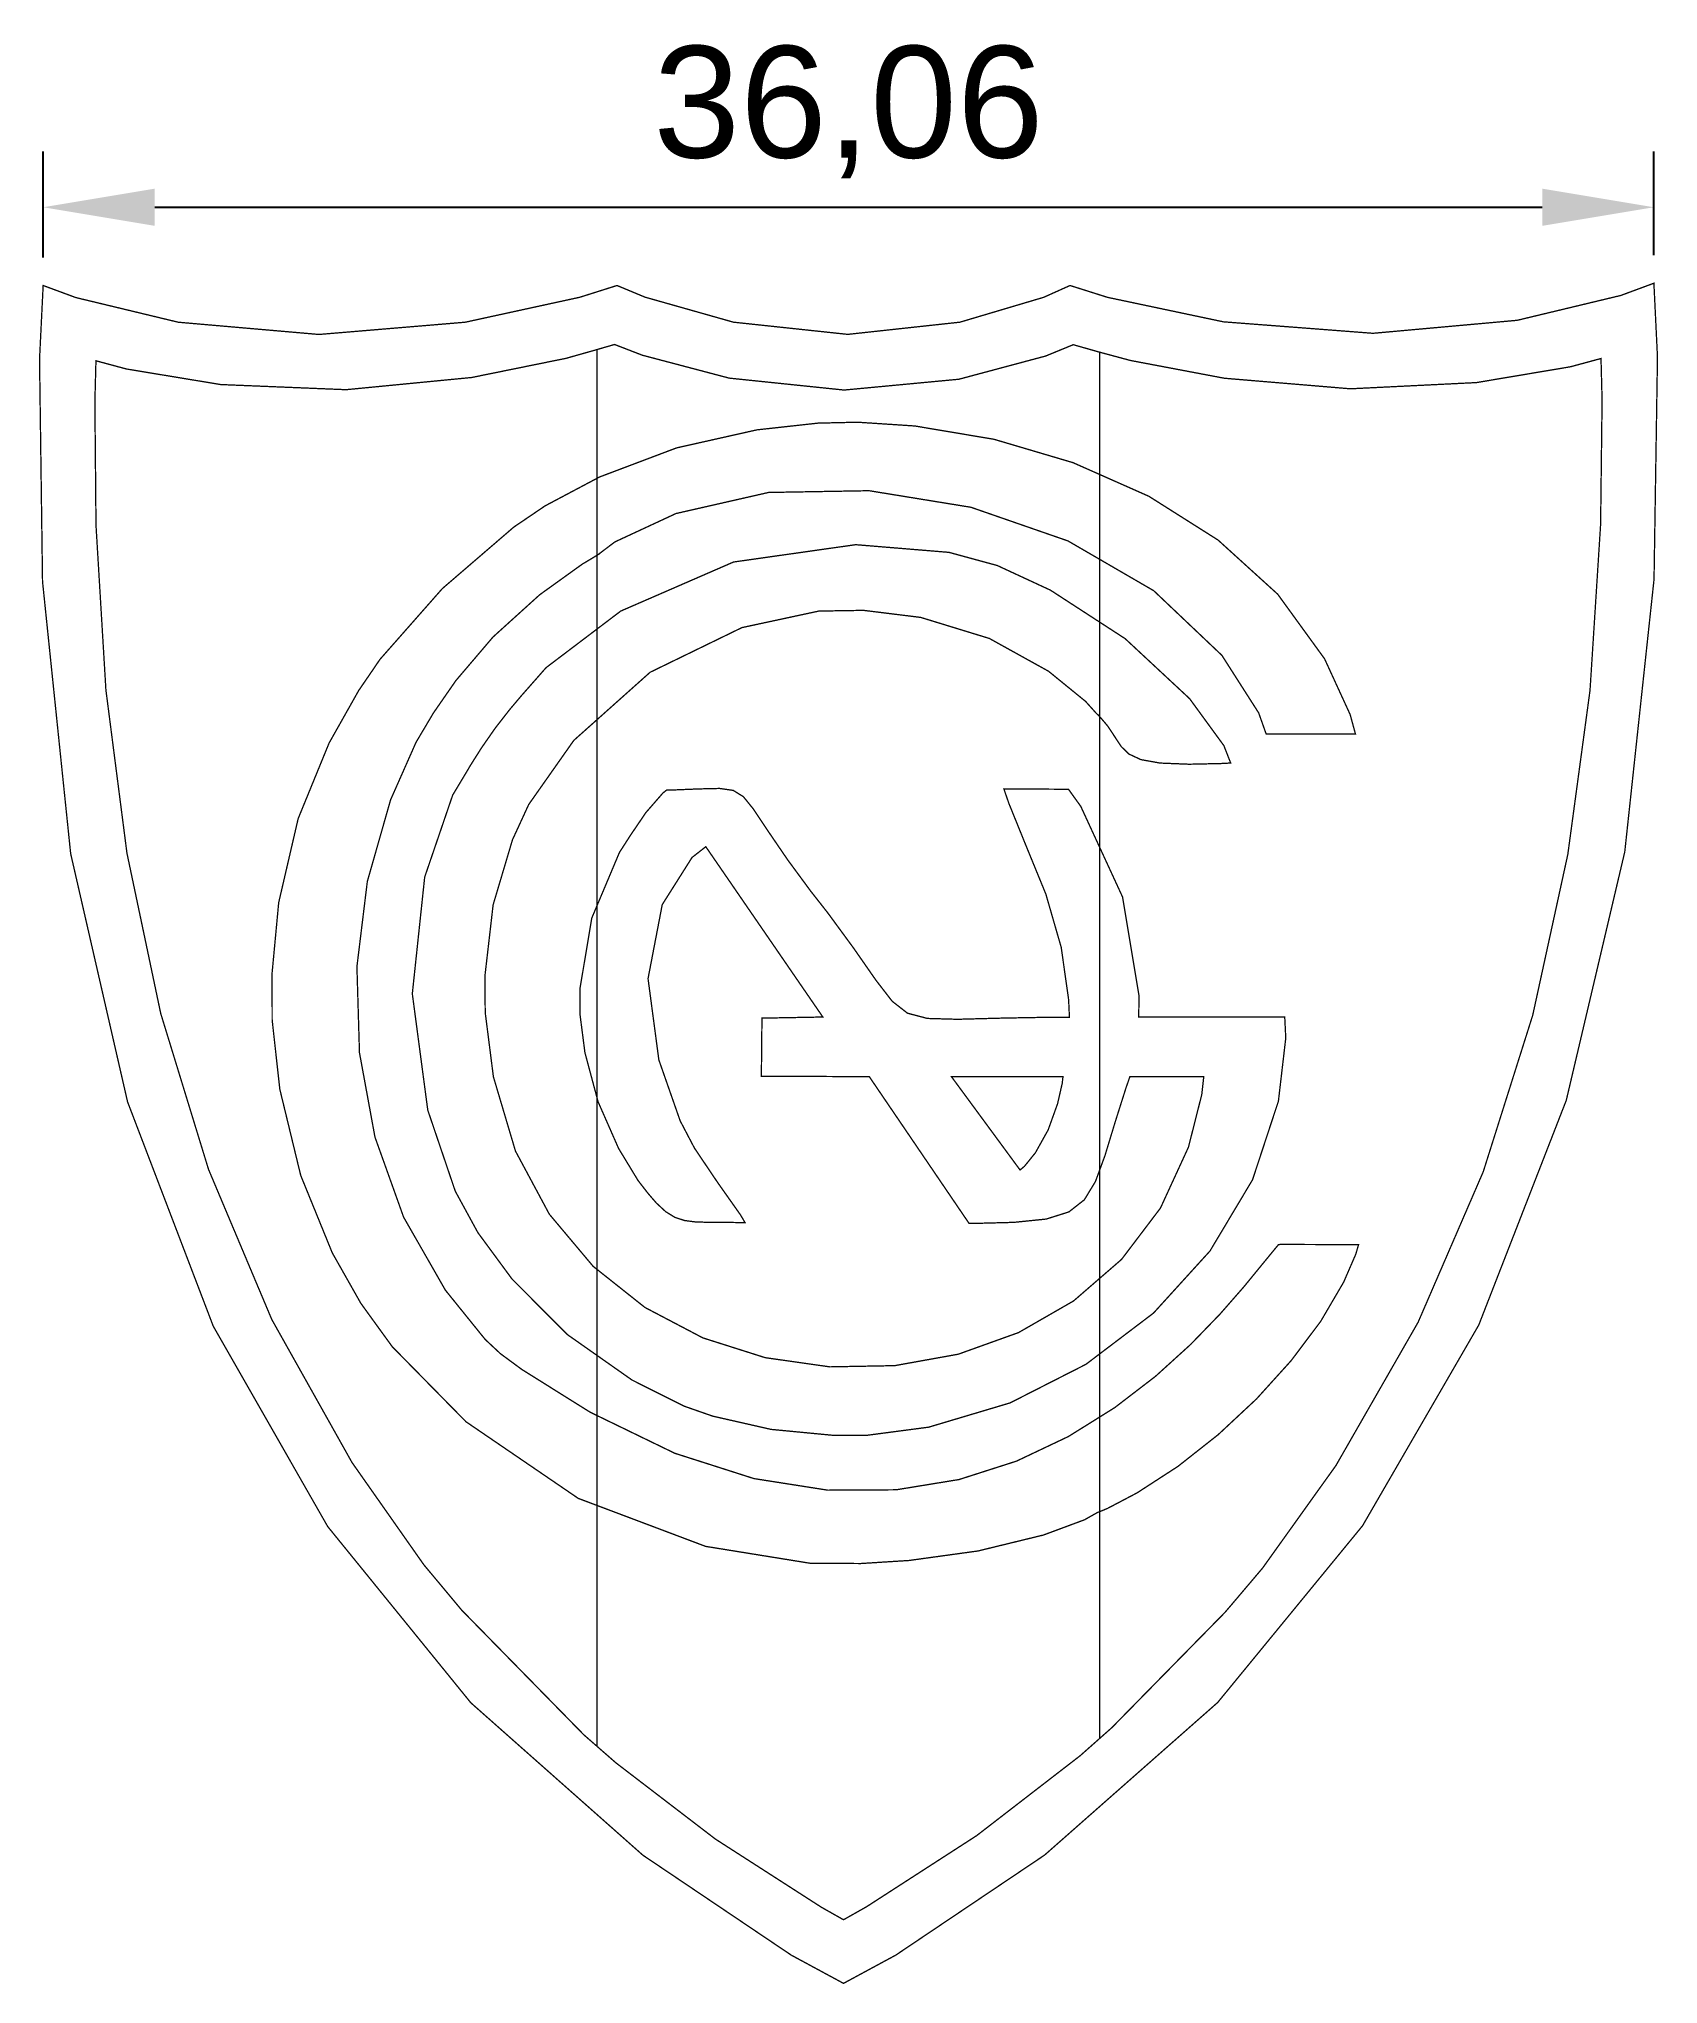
# Model space of a CAD drawing. Header units: millimetres. Extents: x -33 to 161, y -35 to 8.
# Drawn here: x 124.66 to 160.91, y -35.14 to 8.4 of the extents above; entities outside this region: 1.
import ezdxf

# ---------------------------------------------------------------- set-up
doc = ezdxf.new("R2010")
doc.units = ezdxf.units.MM
doc.styles.get("Standard").update_dxf_attribs({"font": 'arial.ttf'})
doc.dimstyles.new('ISO-25', dxfattribs={"dimtxt": 2.5, "dimasz": 2.5, "dimexe": 1.25, "dimexo": 0.625, "dimtad": 1, "dimtxsty": 'Standard', "dimcen": 2.5, "dimadec": 0, "dimazin": 0, "dimtfac": 1, "dimtmove": 0, "dimatfit": 3, "dimfxl": 1, "dimarcsym": 0})

# ---------------------------------------------------------------- blocks, each defined once
blk = doc.blocks.new('*D2')
at = {"color": 0, "lineweight": -2, "transparency": 16777216}
for p, q in [((124.753, 3.502), (124.753, 5.878)), ((160.811, 3.553), (160.811, 5.878)), ((127.253, 4.628), (158.311, 4.628))]:
    blk.add_line(p, q, dxfattribs=at)
at = {"color": 0, "transparency": 16777216}
for points in [[(127.253, 5.045), (127.253, 4.212), (124.753, 4.628)], [(158.311, 5.045), (158.311, 4.212), (160.811, 4.628)]]:
    blk.add_solid(points, dxfattribs=at)
at = {"layer": 'Defpoints', "color": 0, "transparency": 16777216}
for p in [(160.811, 4.628), (124.753, 2.877), (160.811, 2.928)]:
    blk.add_point(p, dxfattribs=at)
at = {"color": 0, "transparency": 16777216, "insert": (142.782, 6.756), "char_height": 2.5, "attachment_point": 5}
blk.add_mtext('36,06', dxfattribs=at)
blk = doc.blocks.new('*D1')
at = {"color": 0, "lineweight": -2, "transparency": 16777216}
for p, q in [((-33.277, 3.502), (-33.277, 5.878)), ((2.781, 3.553), (2.781, 5.878)), ((-30.777, 4.628), (0.281, 4.628))]:
    blk.add_line(p, q, dxfattribs=at)
at = {"color": 0, "transparency": 16777216}
for points in [[(-30.777, 5.045), (-30.777, 4.212), (-33.277, 4.628)], [(0.281, 5.045), (0.281, 4.212), (2.781, 4.628)]]:
    blk.add_solid(points, dxfattribs=at)
at = {"layer": 'Defpoints', "color": 0, "transparency": 16777216}
for p in [(2.781, 4.628), (-33.277, 2.877), (2.781, 2.928)]:
    blk.add_point(p, dxfattribs=at)
at = {"color": 0, "transparency": 16777216, "insert": (-15.248, 6.756), "char_height": 2.5, "attachment_point": 5}
blk.add_mtext('36,06', dxfattribs=at)

msp = doc.modelspace()

# ---------------------------------------------------------------- linework, layer by layer
at = {"color": 0}
for points in [[(142.67, -35.125, 0.0293, 0.0293, 0), (143.841, -34.492, 0.0293, 0.0293, 0), (147.172, -32.253, 0.0293, 0.0293, 0), (151.046, -28.838, 0.0293, 0.0293, 0), (154.288, -24.884, 0.0293, 0.0293, 0), (156.89, -20.391, 0.0293, 0.0293, 0), (158.849, -15.362, 0.0293, 0.0293, 0), (160.159, -9.798, 0.0293, 0.0293, 0), (160.814, -3.7, 0.0293, 0.0293, 0), (160.891, 1.275, 0.0293, 0.0293, 0), (160.811, 2.928, 0.0293, 0.0293, 0), (160.07, 2.654, 0.0293, 0.0293, 0), (157.751, 2.098, 0.0293, 0.0293, 0), (154.524, 1.807, 0.0293, 0.0293, 0), (151.174, 2.064, 0.0293, 0.0293, 0), (148.579, 2.612, 0.0293, 0.0293, 0), (147.741, 2.877, 0.0293, 0.0293, 0), (147.152, 2.613, 0.0293, 0.0293, 0), (145.276, 2.056, 0.0293, 0.0293, 0), (142.765, 1.783, 0.0293, 0.0293, 0), (140.206, 2.056, 0.0293, 0.0293, 0), (138.227, 2.616, 0.0293, 0.0293, 0), (137.599, 2.877, 0.0293, 0.0293, 0), (136.767, 2.614, 0.0293, 0.0293, 0), (134.201, 2.055, 0.0293, 0.0293, 0), (130.927, 1.781, 0.0293, 0.0293, 0), (127.778, 2.055, 0.0293, 0.0293, 0), (125.484, 2.607, 0.0293, 0.0293, 0), (124.753, 2.877, 0.0293, 0.0293, 0), (124.672, 1.225, 0.0293, 0.0293, 0), (124.739, -3.748, 0.0293, 0.0293, 0), (125.369, -9.84, 0.0293, 0.0293, 0), (126.643, -15.396, 0.0293, 0.0293, 0), (128.561, -20.416, 0.0293, 0.0293, 0), (131.123, -24.9, 0.0293, 0.0293, 0), (134.328, -28.846, 0.0293, 0.0293, 0), (138.177, -32.255, 0.0293, 0.0293, 0), (141.5, -34.493, 0.0293, 0.0293, 0), (142.67, -35.125, 0.0293, 0.0293, 0)], [(137.149, -15.316, 0.0293, 0.0293, 0), (137.149, 1.442, 0.0293, 0.0293, 0), (136.459, 1.247, 0.0293, 0.0293, 0), (134.346, 0.818, 0.0293, 0.0293, 0), (131.535, 0.545, 0.0293, 0.0293, 0), (128.728, 0.66, 0.0293, 0.0293, 0), (126.619, 1.008, 0.0293, 0.0293, 0), (125.935, 1.192, 0.0293, 0.0293, 0), (125.911, 0.272, 0.0293, 0.0293, 0), (125.936, -2.493, 0.0293, 0.0293, 0), (126.158, -6.178, 0.0293, 0.0293, 0), (126.629, -9.83, 0.0293, 0.0293, 0), (127.385, -13.417, 0.0293, 0.0293, 0), (128.455, -16.906, 0.0293, 0.0293, 0), (129.871, -20.266, 0.0293, 0.0293, 0), (131.666, -23.465, 0.0293, 0.0293, 0), (133.275, -25.756, 0.0293, 0.0293, 0), (133.871, -26.469, 0.0293, 0.0293, 0), (134.123, -26.772, 0.0293, 0.0293, 0), (136.856, -29.561, 0.0293, 0.0293, 0), (137.149, -29.817, 0.0293, 0.0293, 0), (137.149, -15.316, 0.0293, 0.0293, 0)], [(137.149, -24.477, 0.0293, 0.0293, 0), (137.149, -29.817, 0.0293, 0.0293, 0), (137.572, -30.187, 0.0293, 0.0293, 0), (139.803, -31.896, 0.0293, 0.0293, 0), (142.176, -33.422, 0.0293, 0.0293, 0), (142.67, -33.701, 0.0293, 0.0293, 0), (143.184, -33.411, 0.0293, 0.0293, 0), (145.651, -31.818, 0.0293, 0.0293, 0), (147.967, -30.03, 0.0293, 0.0293, 0), (148.405, -29.642, 0.0293, 0.0293, 0), (148.405, 1.384, 0.0293, 0.0293, 0), (148.355, 1.398, 0.0293, 0.0293, 0), (147.862, 1.538, 0.0293, 0.0293, 0), (147.812, 1.552, 0.0293, 0.0293, 0), (147.197, 1.299, 0.0293, 0.0293, 0), (145.253, 0.779, 0.0293, 0.0293, 0), (142.683, 0.537, 0.0293, 0.0293, 0), (140.11, 0.804, 0.0293, 0.0293, 0), (138.165, 1.317, 0.0293, 0.0293, 0), (137.544, 1.557, 0.0293, 0.0293, 0), (137.511, 1.547, 0.0293, 0.0293, 0), (137.181, 1.452, 0.0293, 0.0293, 0), (137.149, 1.442, 0.0293, 0.0293, 0), (137.149, -24.477, 0.0293, 0.0293, 0)], [(148.405, 1.384, 0.0293, 0.0293, 0), (148.405, -29.642, 0.0293, 0.0293, 0), (148.675, -29.403, 0.0293, 0.0293, 0), (151.208, -26.823, 0.0293, 0.0293, 0), (151.445, -26.545, 0.0293, 0.0293, 0), (152.051, -25.83, 0.0293, 0.0293, 0), (153.694, -23.533, 0.0293, 0.0293, 0), (155.533, -20.327, 0.0293, 0.0293, 0), (156.991, -16.958, 0.0293, 0.0293, 0), (158.098, -13.457, 0.0293, 0.0293, 0), (158.884, -9.855, 0.0293, 0.0293, 0), (159.381, -6.184, 0.0293, 0.0293, 0), (159.618, -2.474, 0.0293, 0.0293, 0), (159.651, 0.315, 0.0293, 0.0293, 0), (159.627, 1.243, 0.0293, 0.0293, 0), (158.944, 1.058, 0.0293, 0.0293, 0), (156.839, 0.704, 0.0293, 0.0293, 0), (154.018, 0.565, 0.0293, 0.0293, 0), (151.197, 0.801, 0.0293, 0.0293, 0), (149.092, 1.199, 0.0293, 0.0293, 0), (148.405, 1.384, 0.0293, 0.0293, 0)], [(152.13, -7.158, 0.0293, 0.0293, 0), (154.13, -7.161, 0.0293, 0.0293, 0), (154.011, -6.725, 0.0293, 0.0293, 0), (153.439, -5.479, 0.0293, 0.0293, 0), (152.39, -4.033, 0.0293, 0.0293, 0), (151.055, -2.821, 0.0293, 0.0293, 0), (149.504, -1.84, 0.0293, 0.0293, 0), (147.807, -1.088, 0.0293, 0.0293, 0), (146.038, -0.565, 0.0293, 0.0293, 0), (144.264, -0.267, 0.0293, 0.0293, 0), (142.984, -0.183, 0.0293, 0.0293, 0), (142.559, -0.193, 0.0293, 0.0293, 0), (142.102, -0.203, 0.0293, 0.0293, 0), (140.732, -0.354, 0.0293, 0.0293, 0), (138.932, -0.758, 0.0293, 0.0293, 0), (137.208, -1.409, 0.0293, 0.0293, 0), (135.988, -2.056, 0.0293, 0.0293, 0), (135.61, -2.313, 0.0293, 0.0293, 0), (135.288, -2.531, 0.0293, 0.0293, 0), (133.689, -3.907, 0.0293, 0.0293, 0), (132.292, -5.492, 0.0293, 0.0293, 0), (132.072, -5.816, 0.0293, 0.0293, 0), (131.818, -6.186, 0.0293, 0.0293, 0), (131.154, -7.364, 0.0293, 0.0293, 0), (130.462, -9.054, 0.0293, 0.0293, 0), (130.026, -10.934, 0.0293, 0.0293, 0), (129.877, -12.521, 0.0293, 0.0293, 0), (129.879, -13.051, 0.0293, 0.0293, 0), (129.88, -13.567, 0.0293, 0.0293, 0), (130.051, -15.113, 0.0293, 0.0293, 0), (130.519, -17.042, 0.0293, 0.0293, 0), (131.225, -18.774, 0.0293, 0.0293, 0), (131.863, -19.901, 0.0293, 0.0293, 0), (132.114, -20.249, 0.0293, 0.0293, 0), (132.569, -20.876, 0.0293, 0.0293, 0), (134.219, -22.555, 0.0293, 0.0293, 0), (136.732, -24.27, 0.0293, 0.0293, 0), (139.582, -25.344, 0.0293, 0.0293, 0), (141.916, -25.721, 0.0293, 0.0293, 0), (142.695, -25.726, 0.0293, 0.0293, 0), (143.055, -25.728, 0.0293, 0.0293, 0), (144.136, -25.66, 0.0293, 0.0293, 0), (145.681, -25.447, 0.0293, 0.0293, 0), (147.146, -25.09, 0.0293, 0.0293, 0), (148.065, -24.749, 0.0293, 0.0293, 0), (148.347, -24.59, 0.0293, 0.0293, 0), (148.577, -24.496, 0.0293, 0.0293, 0), (149.241, -24.147, 0.0293, 0.0293, 0), (150.156, -23.554, 0.0293, 0.0293, 0), (151.058, -22.843, 0.0293, 0.0293, 0), (151.914, -22.045, 0.0293, 0.0293, 0), (152.689, -21.189, 0.0293, 0.0293, 0), (153.352, -20.308, 0.0293, 0.0293, 0), (153.866, -19.43, 0.0293, 0.0293, 0), (154.137, -18.806, 0.0293, 0.0293, 0), (154.2, -18.59, 0.0293, 0.0293, 0), (152.445, -18.586, 0.0293, 0.0293, 0), (152.404, -18.594, 0.0293, 0.0293, 0), (152.303, -18.716, 0.0293, 0.0293, 0), (152.031, -19.047, 0.0293, 0.0293, 0), (151.629, -19.538, 0.0293, 0.0293, 0), (151.098, -20.145, 0.0293, 0.0293, 0), (150.439, -20.826, 0.0293, 0.0293, 0), (149.654, -21.538, 0.0293, 0.0293, 0), (148.742, -22.238, 0.0293, 0.0293, 0), (147.705, -22.885, 0.0293, 0.0293, 0), (146.543, -23.436, 0.0293, 0.0293, 0), (145.257, -23.848, 0.0293, 0.0293, 0), (143.848, -24.078, 0.0293, 0.0293, 0), (142.317, -24.086, 0.0293, 0.0293, 0), (140.665, -23.827, 0.0293, 0.0293, 0), (138.892, -23.26, 0.0293, 0.0293, 0), (136.999, -22.342, 0.0293, 0.0293, 0), (135.47, -21.385, 0.0293, 0.0293, 0), (134.988, -21.03, 0.0293, 0.0293, 0), (134.647, -20.711, 0.0293, 0.0293, 0), (133.757, -19.609, 0.0293, 0.0293, 0), (132.822, -17.975, 0.0293, 0.0293, 0), (132.181, -16.184, 0.0293, 0.0293, 0), (131.834, -14.295, 0.0293, 0.0293, 0), (131.777, -12.368, 0.0293, 0.0293, 0), (132.01, -10.462, 0.0293, 0.0293, 0), (132.531, -8.634, 0.0293, 0.0293, 0), (133.101, -7.346, 0.0293, 0.0293, 0), (133.339, -6.945, 0.0293, 0.0293, 0), (133.489, -6.692, 0.0293, 0.0293, 0), (133.993, -5.965, 0.0293, 0.0293, 0), (134.824, -4.99, 0.0293, 0.0293, 0), (135.867, -4.046, 0.0293, 0.0293, 0), (136.824, -3.358, 0.0293, 0.0293, 0), (137.16, -3.158, 0.0293, 0.0293, 0), (137.552, -2.862, 0.0293, 0.0293, 0), (138.919, -2.227, 0.0293, 0.0293, 0), (140.993, -1.755, 0.0293, 0.0293, 0), (143.242, -1.716, 0.0293, 0.0293, 0), (145.523, -2.087, 0.0293, 0.0293, 0), (147.694, -2.84, 0.0293, 0.0293, 0), (149.614, -3.954, 0.0293, 0.0293, 0), (151.14, -5.401, 0.0293, 0.0293, 0), (151.964, -6.69, 0.0293, 0.0293, 0), (152.13, -7.158, 0.0293, 0.0293, 0)], [(145.695, -3.277, 0.0293, 0.0293, 0), (145.032, -3.096, 0.0293, 0.0293, 0), (142.943, -2.924, 0.0293, 0.0293, 0), (140.208, -3.312, 0.0293, 0.0293, 0), (137.683, -4.41, 0.0293, 0.0293, 0), (136.012, -5.676, 0.0293, 0.0293, 0), (135.56, -6.19, 0.0293, 0.0293, 0), (135.468, -6.294, 0.0293, 0.0293, 0), (135.199, -6.612, 0.0293, 0.0293, 0), (134.879, -7.022, 0.0293, 0.0293, 0), (134.571, -7.464, 0.0293, 0.0293, 0), (134.324, -7.854, 0.0293, 0.0293, 0), (134.246, -7.986, 0.0293, 0.0293, 0), (133.921, -8.528, 0.0293, 0.0293, 0), (133.294, -10.364, 0.0293, 0.0293, 0), (133.017, -12.975, 0.0293, 0.0293, 0), (133.363, -15.58, 0.0293, 0.0293, 0), (133.979, -17.395, 0.0293, 0.0293, 0), (134.28, -17.947, 0.0293, 0.0293, 0), (134.485, -18.322, 0.0293, 0.0293, 0), (135.251, -19.363, 0.0293, 0.0293, 0), (136.493, -20.607, 0.0293, 0.0293, 0), (137.934, -21.62, 0.0293, 0.0293, 0), (139.094, -22.203, 0.0293, 0.0293, 0), (139.5, -22.345, 0.0293, 0.0293, 0), (139.741, -22.429, 0.0293, 0.0293, 0), (141.049, -22.726, 0.0293, 0.0293, 0), (142.421, -22.857, 0.0293, 0.0293, 0), (142.695, -22.859, 0.0293, 0.0293, 0), (143.165, -22.862, 0.0293, 0.0293, 0), (144.577, -22.676, 0.0293, 0.0293, 0), (146.399, -22.133, 0.0293, 0.0293, 0), (148.097, -21.269, 0.0293, 0.0293, 0), (149.61, -20.122, 0.0293, 0.0293, 0), (150.874, -18.732, 0.0293, 0.0293, 0), (151.826, -17.139, 0.0293, 0.0293, 0), (152.405, -15.381, 0.0293, 0.0293, 0), (152.57, -13.967, 0.0293, 0.0293, 0), (152.547, -13.499, 0.0293, 0.0293, 0), (149.278, -13.499, 0.0293, 0.0293, 0), (149.285, -13.02, 0.0293, 0.0293, 0), (148.916, -10.808, 0.0293, 0.0293, 0), (147.982, -8.783, 0.0293, 0.0293, 0), (147.706, -8.398, 0.0293, 0.0293, 0), (146.26, -8.391, 0.0293, 0.0293, 0), (146.37, -8.711, 0.0293, 0.0293, 0), (146.752, -9.653, 0.0293, 0.0293, 0), (147.199, -10.744, 0.0293, 0.0293, 0), (147.543, -11.935, 0.0293, 0.0293, 0), (147.709, -13.107, 0.0293, 0.0293, 0), (147.727, -13.5, 0.0293, 0.0293, 0), (147.355, -13.5, 0.0293, 0.0293, 0), (146.238, -13.52, 0.0293, 0.0293, 0), (145.22, -13.547, 0.0293, 0.0293, 0), (144.549, -13.528, 0.0293, 0.0293, 0), (144.103, -13.411, 0.0293, 0.0293, 0), (143.76, -13.144, 0.0293, 0.0293, 0), (143.397, -12.674, 0.0293, 0.0293, 0), (142.892, -11.949, 0.0293, 0.0293, 0), (142.321, -11.17, 0.0293, 0.0293, 0), (142.123, -10.917, 0.0293, 0.0293, 0), (141.941, -10.686, 0.0293, 0.0293, 0), (141.42, -9.978, 0.0293, 0.0293, 0), (140.958, -9.301, 0.0293, 0.0293, 0), (140.654, -8.843, 0.0293, 0.0293, 0), (140.429, -8.565, 0.0293, 0.0293, 0), (140.202, -8.424, 0.0293, 0.0293, 0), (139.894, -8.38, 0.0293, 0.0293, 0), (139.423, -8.391, 0.0293, 0.0293, 0), (138.887, -8.413, 0.0293, 0.0293, 0), (138.71, -8.417, 0.0293, 0.0293, 0), (138.629, -8.48, 0.0293, 0.0293, 0), (138.246, -8.92, 0.0293, 0.0293, 0), (137.894, -9.438, 0.0293, 0.0293, 0), (137.829, -9.54, 0.0293, 0.0293, 0), (137.654, -9.812, 0.0293, 0.0293, 0), (137.034, -11.283, 0.0293, 0.0293, 0), (136.77, -12.861, 0.0293, 0.0293, 0), (136.772, -13.186, 0.0293, 0.0293, 0), (136.774, -13.463, 0.0293, 0.0293, 0), (136.881, -14.293, 0.0293, 0.0293, 0), (137.176, -15.394, 0.0293, 0.0293, 0), (137.635, -16.438, 0.0293, 0.0293, 0), (138.07, -17.155, 0.0293, 0.0293, 0), (138.24, -17.374, 0.0293, 0.0293, 0), (138.297, -17.447, 0.0293, 0.0293, 0), (138.478, -17.657, 0.0293, 0.0293, 0), (138.689, -17.853, 0.0293, 0.0293, 0), (138.895, -17.98, 0.0293, 0.0293, 0), (139.112, -18.051, 0.0293, 0.0293, 0), (139.359, -18.083, 0.0293, 0.0293, 0), (139.654, -18.091, 0.0293, 0.0293, 0), (140.017, -18.092, 0.0293, 0.0293, 0), (140.355, -18.097, 0.0293, 0.0293, 0), (140.467, -18.101, 0.0293, 0.0293, 0), (140.367, -17.93, 0.0293, 0.0293, 0), (139.85, -17.197, 0.0293, 0.0293, 0), (139.333, -16.43, 0.0293, 0.0293, 0), (139.234, -16.241, 0.0293, 0.0293, 0), (139.013, -15.819, 0.0293, 0.0293, 0), (138.536, -14.456, 0.0293, 0.0293, 0), (138.294, -12.636, 0.0293, 0.0293, 0), (138.612, -10.98, 0.0293, 0.0293, 0), (139.279, -9.925, 0.0293, 0.0293, 0), (139.587, -9.684, 0.0293, 0.0293, 0), (142.207, -13.496, 0.0293, 0.0293, 0), (140.844, -13.521, 0.0293, 0.0293, 0), (140.831, -14.821, 0.0293, 0.0293, 0), (143.247, -14.831, 0.0293, 0.0293, 0), (145.478, -18.112, 0.0293, 0.0293, 0), (145.729, -18.112, 0.0293, 0.0293, 0), (146.484, -18.092, 0.0293, 0.0293, 0), (147.209, -18.018, 0.0293, 0.0293, 0), (147.715, -17.858, 0.0293, 0.0293, 0), (148.061, -17.587, 0.0293, 0.0293, 0), (148.31, -17.177, 0.0293, 0.0293, 0), (148.522, -16.599, 0.0293, 0.0293, 0), (148.757, -15.827, 0.0293, 0.0293, 0), (148.994, -15.08, 0.0293, 0.0293, 0), (149.08, -14.833, 0.0293, 0.0293, 0), (150.734, -14.831, 0.0293, 0.0293, 0), (150.69, -15.23, 0.0293, 0.0293, 0), (150.392, -16.408, 0.0293, 0.0293, 0), (149.765, -17.772, 0.0293, 0.0293, 0), (148.894, -18.921, 0.0293, 0.0293, 0), (147.82, -19.851, 0.0293, 0.0293, 0), (146.588, -20.559, 0.0293, 0.0293, 0), (145.239, -21.043, 0.0293, 0.0293, 0), (143.816, -21.299, 0.0293, 0.0293, 0), (142.36, -21.326, 0.0293, 0.0293, 0), (140.915, -21.12, 0.0293, 0.0293, 0), (139.522, -20.678, 0.0293, 0.0293, 0), (138.225, -19.997, 0.0293, 0.0293, 0), (137.065, -19.076, 0.0293, 0.0293, 0), (136.084, -17.909, 0.0293, 0.0293, 0), (135.326, -16.496, 0.0293, 0.0293, 0), (134.832, -14.833, 0.0293, 0.0293, 0), (134.649, -13.396, 0.0293, 0.0293, 0), (134.645, -12.917, 0.0293, 0.0293, 0), (134.642, -12.581, 0.0293, 0.0293, 0), (134.826, -10.985, 0.0293, 0.0293, 0), (135.26, -9.527, 0.0293, 0.0293, 0), (135.383, -9.261, 0.0293, 0.0293, 0), (135.623, -8.739, 0.0293, 0.0293, 0), (136.632, -7.305, 0.0293, 0.0293, 0), (138.34, -5.78, 0.0293, 0.0293, 0), (140.396, -4.78, 0.0293, 0.0293, 0), (142.118, -4.41, 0.0293, 0.0293, 0), (142.693, -4.401, 0.0293, 0.0293, 0), (143.119, -4.394, 0.0293, 0.0293, 0), (144.398, -4.552, 0.0293, 0.0293, 0), (145.935, -5.023, 0.0293, 0.0293, 0), (147.26, -5.757, 0.0293, 0.0293, 0), (148.09, -6.433, 0.0293, 0.0293, 0), (148.326, -6.696, 0.0293, 0.0293, 0), (148.396, -6.761, 0.0293, 0.0293, 0), (148.582, -6.981, 0.0293, 0.0293, 0), (148.747, -7.23, 0.0293, 0.0293, 0), (148.886, -7.441, 0.0293, 0.0293, 0), (149.059, -7.61, 0.0293, 0.0293, 0), (149.328, -7.735, 0.0293, 0.0293, 0), (149.756, -7.812, 0.0293, 0.0293, 0), (150.405, -7.838, 0.0293, 0.0293, 0), (151.104, -7.823, 0.0293, 0.0293, 0), (151.337, -7.811, 0.0293, 0.0293, 0), (151.184, -7.421, 0.0293, 0.0293, 0), (150.418, -6.371, 0.0293, 0.0293, 0), (148.975, -5.028, 0.0293, 0.0293, 0), (147.302, -3.942, 0.0293, 0.0293, 0), (146.111, -3.39, 0.0293, 0.0293, 0), (145.695, -3.277, 0.0293, 0.0293, 0)], [(137.16, -3.158, 0.0293, 0.0293, 0), (137.159, -3.158, 0.0293, 0.0293, 0), (137.15, -3.164, 0.0293, 0.0293, 0), (137.149, -3.164, 0.0293, 0.0293, 0), (137.16, -3.158, 0.0293, 0.0293, 0)], [(146.622, -16.92, 0.0293, 0.0293, 0), (145.086, -14.831, 0.0293, 0.0293, 0), (147.583, -14.831, 0.0293, 0.0293, 0), (147.565, -14.984, 0.0293, 0.0293, 0), (147.462, -15.436, 0.0293, 0.0293, 0), (147.251, -16.022, 0.0293, 0.0293, 0), (146.965, -16.535, 0.0293, 0.0293, 0), (146.72, -16.838, 0.0293, 0.0293, 0), (146.622, -16.92, 0.0293, 0.0293, 0)]]:
    msp.add_lwpolyline(points, format="xyseb", close=True, dxfattribs=at)

# ---------------------------------------------------------------- dimensions: what is measured, and where the dimension line sits
for base, p1, p2, picture, middle in [((2.781, 4.628), (-33.277, 2.877), (2.781, 2.928), '*D1', (-15.248, 6.756)), ((160.811, 4.628), (124.753, 2.877), (160.811, 2.928), '*D2', (142.782, 6.756))]:
    dim = msp.add_linear_dim(base=base, p1=p1, p2=p2, dimstyle='ISO-25')
    dim.commit()
    dim.dimension.update_dxf_attribs({"geometry": picture, "text_midpoint": middle})

doc.saveas('drawing.dxf')
